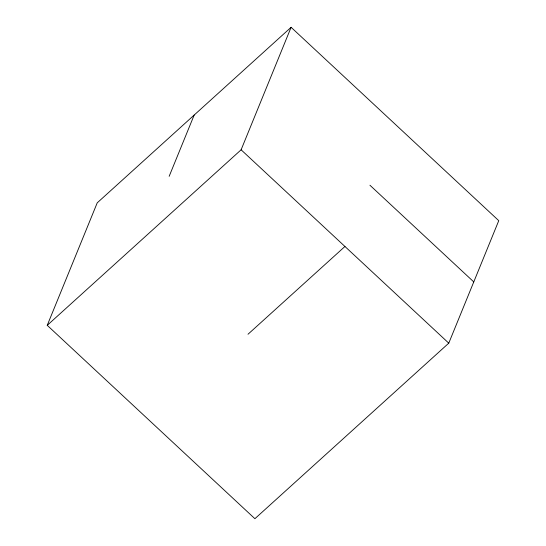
<?xml version="1.0" encoding="UTF-8"?>
<svg xmlns="http://www.w3.org/2000/svg" width="546" height="546" viewBox="0 0 546 546"><rect width="100%" height="100%" fill="white"/><g stroke="black" fill="none" stroke-linecap="round" stroke-linejoin="round"><path stroke-width="0.82" d="M47.236 325.334L97.229 202.839L291.1 27.3L498.764 220.666L448.771 343.161L254.9 518.7L47.236 325.334L241.107 149.795L291.1 27.3M169.164 176.317L194.164 115.069M248.007 334.248L344.942 246.478M369.935 185.23L473.771 281.913M241.107 149.795L448.771 343.161"/></g></svg>
